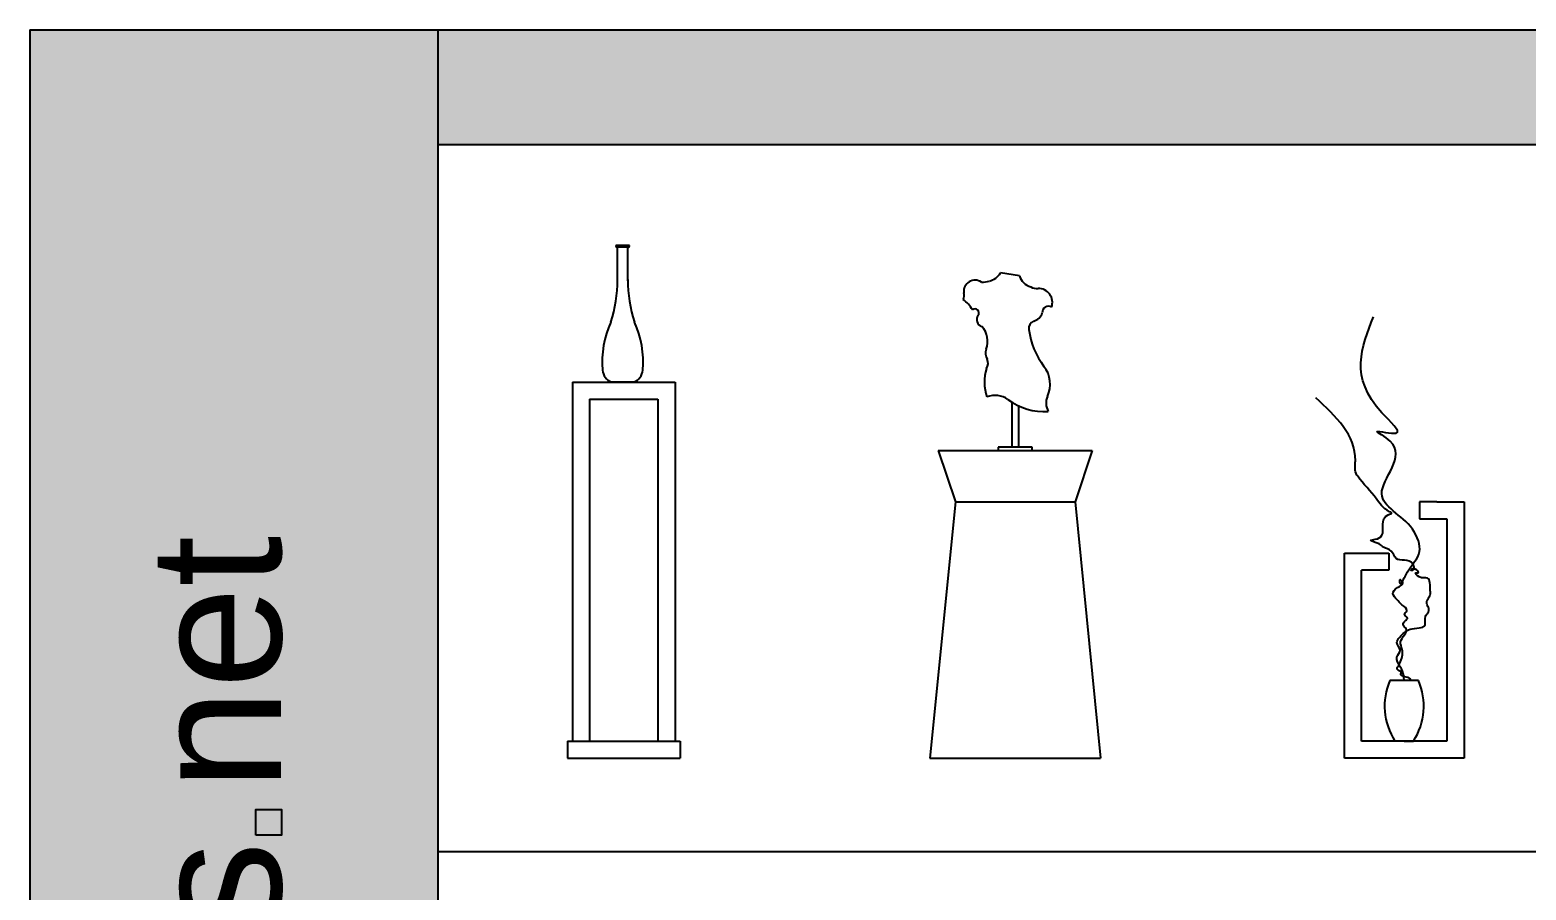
# Model space of a CAD drawing. Header units: millimetres. Extents: x -1413 to 9193, y 11663 to 17984.
# Drawn here: x -1413 to 2965, y 15467 to 17984 of the extents above; entities that cross this region are included whole.
import ezdxf

# ---------------------------------------------------------------- set-up
doc = ezdxf.new("R2010")
doc.units = ezdxf.units.MM
doc.layers.add('www.cad-blocks.net', color=7, linetype='Continuous')
doc.styles.get("Standard").update_dxf_attribs({"font": 'arial.ttf'})

# ---------------------------------------------------------------- blocks, each defined once
blk = doc.blocks.new('A$C04714A3F')
at = {"ltscale": 600}
for p, q in [((181.7, 1500), (141.7, 1500)), ((177.1, 1495), (146.3, 1495)), ((146.7, 1396.3), (146.7, 1495)), ((146.7, 1396.3), (146.7, 1495)), ((176.7, 1396.3), (176.7, 1495)), ((181.7, 1499.6), (181.7, 1500)), ((15, 1100), (315, 1100)), ((15, 1100), (15, 50)), ((121.7, 1100), (201.7, 1100)), ((195.3, 1100), (128.2, 1100)), ((315, 1100), (315, 50)), ((65, 1050), (65, 50)), ((65, 1050), (265, 1050)), ((265, 1050), (265, 50)), ((0, 50), (15, 50)), ((0, 50), (0, 0)), ((15, 50), (315, 50)), ((315, 50), (330, 50)), ((330, 50), (330, 0)), ((0, 0), (330, 0))]:
    blk.add_line(p, q, dxfattribs=at)
for centre, radius, start, end in [((146.5, 1499.8), 4.82, 177.791, 272.209), ((176.9, 1499.8), 4.82, 267.791, 2.209), ((-246, 1398.2), 392.7, 341.8275, 0.269), ((569.4, 1398.2), 392.7, 179.731, 198.1725), ((380.9, 1159.5), 279.1, 155.4018, 185.002), ((-57.5, 1159.5), 279.1, 354.998, 24.5982), ((145.1, 1138.9), 42.4, 185.002, 246.4857), ((178.4, 1138.9), 42.4, 293.5143, 354.998)]:
    blk.add_arc(centre, radius, start, end, dxfattribs=at)
blk = doc.blocks.new('A$C30F2573F')
at = {"ltscale": 600}
for p, q in [((262.3, 1411), (206.9, 1419.5)), ((240, 1041.8), (240, 910)), ((260, 1030.7), (260, 910)), ((25, 900), (75, 750)), ((25, 900), (475, 900)), ((300, 910), (200, 910)), ((200, 910), (200, 900)), ((200, 900), (300, 900)), ((300, 900), (300, 910)), ((475, 900), (425, 750)), ((75, 750), (0, 0)), ((75, 750), (425, 750)), ((425, 750), (500, 0)), ((0, 0), (500, 0))]:
    blk.add_line(p, q, dxfattribs=at)
for centre, radius, start, end in [((157.9, 1451.8), 58.8, 286.2216, 326.6216), ((307.9, 1425), 47.7, 197.1397, 255.1709), ((73.5, 1354.6), 27.2, 331.06, 14.6828), ((132.4, 1365.5), 32.9, 55.453, 186.9528), ((154, 1467.3), 74.7, 267.7772, 285.7359), ((312.1, 1404.4), 30.3, 237.2097, 279.2653), ((317.4, 1333.1), 41.3, 340.8672, 90.5616), ((59.2, 1278.9), 73.2, 26.3531, 58.6966), ((132.4, 1302.8), 11.5, 318.2496, 131.4046), ((347.5, 1303.5), 18.4, 60.7527, 182.7223), ((159, 1283.2), 21.6, 146.3863, 252.1856), ((312.6, 1257.8), 22.8, 112.2632, 190.0908), ((295.9, 1312.6), 34.7, 283.6255, 343.408), ((105.6, 1219.4), 63.7, 338.6718, 42.7086), ((507.4, 1279.5), 218.7, 186.7342, 217.5764), ((198, 1184.6), 35, 160.5907, 209.3538), ((288.9, 1100.4), 129, 162.173, 199.5639), ((142.7, 1154.7), 27.8, 327.638, 27.1542), ((269.9, 1094.3), 82.4, 334.1661, 38.8801), ((190.6, 991.9), 69.3, 56.5102, 109.5347), ((389.7, 1039), 49.5, 156.9583, 209.586), ((334, 1187.4), 173.3, 232.6545, 274.1866)]:
    blk.add_arc(centre, radius, start, end, dxfattribs=at)
blk = doc.blocks.new('A$C2A3C1346')
at = {"ltscale": 600}
for p, q in [((354, 750), (304, 750)), ((304, 750), (304, 700)), ((354, 750), (434, 750)), ((434, 750), (434, 0)), ((304, 700), (384, 700)), ((384, 700), (384, 50)), ((84, 0), (84, 600)), ((84, 600), (164, 600)), ((164, 600), (214, 600)), ((214, 600), (214, 550)), ((214, 550), (134, 550)), ((134, 50), (134, 550)), ((300.6, 227.2), (216.9, 227.2)), ((384, 50), (134, 50)), ((259, 50), (231.9, 50)), ((259, 50), (286.1, 50)), ((434, 0), (84, 0))]:
    blk.add_line(p, q, dxfattribs=at)
for centre, start, end in [((391.5, 152.8), 156.9198, 212.7844), ((126.3, 152.3), 327.3642, 23.2409)]:
    blk.add_arc(centre, 189.8, start, end, dxfattribs=at)
for points in [[(280.5, 227.2), (273.4, 233.8), (254.8, 239.7), (248.7, 245.3), (250.1, 252), (245.9, 254.4), (238, 263.2), (241.9, 269.2), (246.6, 277.7), (253.3, 318), (248.3, 340.4), (264.3, 378.5), (256.3, 389), (263.3, 403.5), (268.9, 409.6), (260.1, 419.2), (266.3, 431.1), (252.3, 448.9), (237.5, 464.2), (226, 481.2), (239.4, 499.3), (254.7, 514), (246, 522), (246.4, 512), (261.5, 531.8), (304.2, 604.4), (283.1, 670.3), (193.3, 773.2), (218.3, 927.5), (180.1, 955.3), (235.8, 951), (193.3, 1010.7), (169.4, 1290.7)], [(258.7, 227.2), (257.6, 240.5), (247, 267.6), (237.5, 295.8), (247, 315.9), (237.5, 338.2), (245.8, 353.6), (276.4, 377.1), (320, 390.1), (321.2, 414.8), (328.3, 425.4), (330.6, 438.4), (325.9, 449), (325.9, 461.9), (334.2, 474.9), (335.4, 490.2), (327.1, 526.7), (302.4, 530.2), (292.9, 542), (300, 542), (288.2, 553.8), (278.8, 550.3), (284.7, 550.3), (284.7, 567.9), (235.2, 584.4), (221, 605.6), (198.6, 617.4), (185.7, 626.8), (160.9, 637.4), (174.2, 640.2), (193.7, 651.9), (212, 712.2), (222.2, 717.5), (216.3, 721.1), (177, 759.4), (122.9, 824.8), (120.4, 828.4), (116.1, 870.1), (0, 1054.3)]]:
    blk.add_spline(points, degree=3, dxfattribs=at)
blk = doc.blocks.new('FORMAT')
at = {"true_color": 0x546d8e}
blk.add_hatch(color=155, dxfattribs=at).paths.add_polyline_path([(-752.1, 15703), (-752.1, 15628), (-676.9, 15628), (-676.9, 15703)])
at = {"layer": 'www.cad-blocks.net', "true_color": 0x444444}
blk.add_hatch(color=250, dxfattribs=at).paths.add_polyline_path([(-220, 17983.9), (-1413.2, 17983.9), (-1413.2, 11663.1), (-220, 11663.1)])
at = {"layer": 'www.cad-blocks.net', "true_color": 0x546d8e}
h = blk.add_hatch(color=155, dxfattribs=at)
h.set_gradient(color1=(68, 68, 68), color2=(84, 109, 142), tint=1)
h.paths.add_polyline_path([(-220, 17983.9), (-220, 17648.5), (9193.5, 17648.5), (9193.5, 17983.9)])
at = {"color": 155, "true_color": 0x546d8e}
blk.add_lwpolyline([(-752.1, 15628), (-752.1, 15703), (-676.9, 15703), (-676.9, 15628)], close=True, dxfattribs=at)
at = {"layer": 'www.cad-blocks.net', "color": 250, "true_color": 0x444444}
for p, q in [((-1413.2, 17983.9), (-220, 17983.9)), ((-1413.2, 17983.9), (-1413.2, 11663.1)), ((-220, 17983.9), (-220, 11663.1))]:
    blk.add_line(p, q, dxfattribs=at)
at = {"layer": 'www.cad-blocks.net'}
blk.add_line((-220, 17983.9), (-220, 11663.1), dxfattribs=at)
at = {"layer": 'www.cad-blocks.net', "color": 155, "true_color": 0x546d8e}
for p, q in [((-220, 17983.9), (9193.5, 17983.9)), ((-220, 17648.5), (9193.5, 17648.5)), ((-220, 15580.4), (9176.1, 15580.4))]:
    blk.add_line(p, q, dxfattribs=at)
at = {"insert": (-1062.2, 13045.8), "char_height": 384, "attachment_point": 1, "rotation": 90}
blk.add_mtext_dynamic_manual_height_columns('{\\C255;\\c16777215;cad-bl  cks net}', width=26058.341, gutter_width=12.5, heights=[0], dxfattribs=at)

msp = doc.modelspace()

# ---------------------------------------------------------------- block references
for name, p in [('A$C04714A3F', (159.4, 15853.4)), ('A$C30F2573F', (1219.8, 15853.4)), ('A$C2A3C1346', (2349, 15853.4))]:
    msp.add_blockref(name, p)
at = {"layer": 'www.cad-blocks.net'}
msp.add_blockref('FORMAT', (0, 0), dxfattribs=at)

doc.saveas('drawing.dxf')
